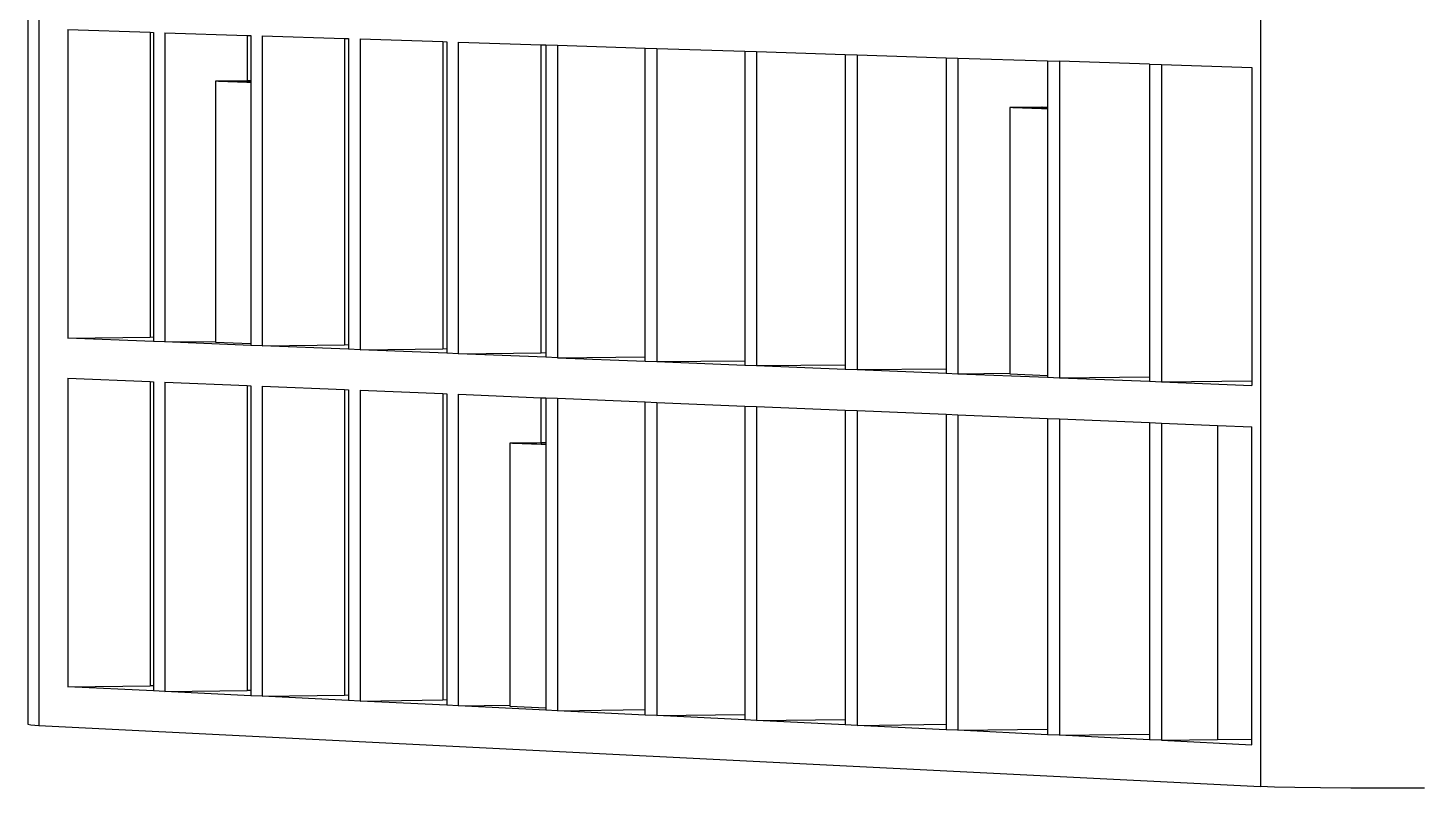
# Model space of a CAD drawing. Extents: x -10531 to 16009, y -6447 to 5372.
# Drawn here: x -10044.8 to -9810.9, y -333.4 to -205.7 of the extents above; entities that cross this region are included whole.
import ezdxf

# ---------------------------------------------------------------- set-up
doc = ezdxf.new("R2010")
doc.units = 0
doc.layers.get('0').update_dxf_attribs({"linetype": 'CONTINUOUS'})

msp = doc.modelspace()

# ---------------------------------------------------------------- linework, layer by layer
for p, q in [((-10044.76, 268.85), (-10044.76, -322.67)), ((-10042.89, 268.65), (-10042.89, -322.87)), ((-9837.56, -145.06), (-9837.56, -333.15)), ((-10038.02, -206), (-10038.02, -257.81)), ((-10038.02, -206), (-10024.21, -206.44)), ((-10024.21, -206.44), (-10024.21, -257.67)), ((-10024.21, -206.44), (-10023.64, -206.46)), ((-10023.64, -206.46), (-10023.64, -257.69)), ((-10021.73, -206.52), (-10021.73, -258.46)), ((-10021.73, -206.52), (-10007.89, -206.96)), ((-10007.89, -206.96), (-10007.89, -214.6)), ((-10007.89, -206.96), (-10007.28, -206.98)), ((-10007.28, -206.98), (-10007.28, -214.62)), ((-10005.36, -207.04), (-10005.36, -259.11)), ((-10005.36, -207.04), (-9991.5, -207.48)), ((-9991.5, -207.48), (-9991.5, -258.97)), ((-9991.5, -207.48), (-9990.83, -207.5)), ((-9990.83, -207.5), (-9990.83, -259)), ((-9988.91, -207.56), (-9988.91, -259.77)), ((-9988.91, -207.56), (-9975.02, -208.01)), ((-9975.02, -208.01), (-9975.02, -259.63)), ((-9975.02, -208.01), (-9974.3, -208.03)), ((-9974.3, -208.03), (-9974.3, -259.66)), ((-9972.37, -260.43), (-9972.37, -208.09)), ((-9972.37, -208.09), (-9958.45, -208.54)), ((-9958.45, -260.29), (-9958.45, -208.54)), ((-9958.45, -208.54), (-9957.69, -208.56)), ((-9957.69, -208.56), (-9955.75, -208.62)), ((-9957.69, -208.56), (-9957.69, -260.32)), ((-9955.75, -208.62), (-9955.75, -261.1)), ((-9955.75, -208.62), (-9941, -209.09)), ((-9941, -209.09), (-9939.04, -209.16)), ((-9941, -260.94), (-9941, -209.09)), ((-9939.04, -209.16), (-9924.21, -209.63)), ((-9939.04, -209.16), (-9939.04, -261.76)), ((-9924.21, -209.63), (-9922.25, -209.69)), ((-9924.21, -209.63), (-9924.21, -261.61)), ((-9922.25, -209.69), (-9907.35, -210.17)), ((-9922.25, -209.69), (-9922.25, -262.43)), ((-9907.35, -210.17), (-9905.37, -210.23)), ((-9907.35, -210.17), (-9907.35, -262.28)), ((-9905.37, -210.23), (-9890.39, -210.71)), ((-9905.37, -210.23), (-9905.37, -263.11)), ((-9890.39, -210.71), (-9888.41, -210.77)), ((-9890.39, -210.71), (-9890.39, -262.95)), ((-9888.41, -210.77), (-9873.35, -211.25)), ((-9888.41, -210.77), (-9888.41, -263.79)), ((-9873.35, -211.25), (-9871.36, -211.32)), ((-9873.35, -211.25), (-9873.35, -219.05)), ((-9871.36, -211.32), (-9871.36, -264.47)), ((-9856.22, -211.8), (-9871.36, -211.32)), ((-9856.22, -211.8), (-9854.22, -211.86)), ((-9856.22, -211.8), (-9856.22, -264.31)), ((-9854.22, -211.86), (-9838.99, -212.35)), ((-9854.22, -211.86), (-9854.22, -265.15)), ((-9838.99, -212.35), (-9838.99, -264.99)), ((-10007.89, -214.6), (-10013.19, -214.65)), ((-10007.28, -214.83), (-10013.19, -214.65)), ((-10013.19, -214.65), (-10013.19, -258.37)), ((-10007.95, -214.61), (-10012.73, -214.65)), ((-10012.73, -214.65), (-10007.95, -214.8)), ((-10007.28, -214.63), (-10007.95, -214.61)), ((-10007.95, -214.61), (-10007.95, -214.8)), ((-10007.95, -214.8), (-10007.28, -214.82)), ((-10007.76, -214.6), (-10007.89, -214.6)), ((-10007.28, -214.62), (-10007.76, -214.6)), ((-10007.28, -214.62), (-10007.28, -214.63)), ((-10007.28, -214.63), (-10007.28, -214.82)), ((-10007.28, -214.82), (-10007.28, -214.83)), ((-10007.28, -214.83), (-10007.28, -258.72)), ((-9874.16, -219.02), (-9879.67, -219.07)), ((-9873.35, -219.27), (-9879.67, -219.07)), ((-9879.67, -219.07), (-9879.67, -263.7)), ((-9874.35, -219.03), (-9879.2, -219.07)), ((-9879.2, -219.07), (-9874.35, -219.23)), ((-9873.35, -219.06), (-9874.35, -219.03)), ((-9874.35, -219.03), (-9874.35, -219.23)), ((-9874.35, -219.23), (-9873.35, -219.26)), ((-9873.35, -219.05), (-9874.16, -219.02)), ((-9873.35, -219.05), (-9873.35, -219.06)), ((-9873.35, -219.06), (-9873.35, -219.26)), ((-9873.35, -219.26), (-9873.35, -219.27)), ((-9873.35, -219.27), (-9873.35, -264.07)), ((-10038.02, -257.81), (-10024.21, -257.67)), ((-10023.64, -258.38), (-10038.02, -257.81)), ((-10023.64, -257.69), (-10024.21, -257.67)), ((-10023.64, -257.69), (-10023.64, -258.38)), ((-10021.73, -258.46), (-10023.64, -258.38)), ((-10021.73, -258.46), (-10013.19, -258.37)), ((-10007.28, -259.04), (-10021.73, -258.46)), ((-10013.19, -258.37), (-10013.19, -258.5)), ((-10013.19, -258.5), (-10007.28, -258.72)), ((-10007.28, -258.72), (-10007.28, -259.04)), ((-10005.36, -259.11), (-10007.28, -259.04)), ((-10005.36, -259.11), (-9991.5, -258.97)), ((-9990.83, -259.69), (-10005.36, -259.11)), ((-9990.83, -259), (-9991.5, -258.97)), ((-9990.83, -259), (-9990.83, -259.69)), ((-9988.91, -259.77), (-9990.83, -259.69)), ((-9988.91, -259.77), (-9975.02, -259.63)), ((-9974.3, -260.35), (-9988.91, -259.77)), ((-9974.3, -259.66), (-9975.02, -259.63)), ((-9974.3, -259.66), (-9974.3, -260.35)), ((-9972.37, -260.43), (-9974.3, -260.35)), ((-9972.37, -260.43), (-9958.45, -260.29)), ((-9957.69, -261.02), (-9972.37, -260.43)), ((-9957.69, -260.32), (-9958.45, -260.29)), ((-9957.69, -260.32), (-9957.69, -261.02)), ((-9955.75, -261.1), (-9957.69, -261.02)), ((-9955.75, -261.1), (-9941, -260.94)), ((-9955.75, -261.1), (-9941, -261.69)), ((-9941, -261.69), (-9941, -260.94)), ((-9941, -261.69), (-9939.04, -261.76)), ((-9939.04, -261.76), (-9924.21, -261.61)), ((-9939.04, -261.76), (-9924.21, -262.36)), ((-9924.21, -261.61), (-9924.21, -262.36)), ((-9924.21, -262.36), (-9922.25, -262.43)), ((-9922.25, -262.43), (-9907.35, -262.28)), ((-9922.25, -262.43), (-9907.35, -263.03)), ((-9907.35, -262.28), (-9907.35, -263.03)), ((-9907.35, -263.03), (-9905.37, -263.11)), ((-9905.37, -263.11), (-9890.39, -262.95)), ((-9905.37, -263.11), (-9890.39, -263.71)), ((-9890.39, -262.95), (-9890.39, -263.71)), ((-9890.39, -263.71), (-9888.41, -263.79)), ((-9888.41, -263.79), (-9879.67, -263.7)), ((-9888.41, -263.79), (-9873.35, -264.39)), ((-9879.67, -263.7), (-9879.67, -263.83)), ((-9879.67, -263.83), (-9873.35, -264.07)), ((-9873.35, -264.07), (-9873.35, -264.39)), ((-10038.02, -264.56), (-10038.02, -316.37)), ((-10038.02, -264.56), (-10024.21, -265.12)), ((-10024.21, -265.12), (-10024.21, -316.2)), ((-10024.21, -265.12), (-10023.64, -265.14)), ((-10023.64, -265.14), (-10023.64, -316.22)), ((-10021.73, -265.22), (-10021.73, -317.17)), ((-10021.73, -265.22), (-10007.89, -265.79)), ((-10007.89, -265.79), (-10007.89, -316.99)), ((-10007.89, -265.79), (-10007.28, -265.82)), ((-10007.28, -265.82), (-10007.28, -317.02)), ((-10005.36, -265.89), (-10005.36, -317.97)), ((-10005.36, -265.89), (-9991.5, -266.46)), ((-9991.5, -266.46), (-9991.5, -317.8)), ((-9991.5, -266.46), (-9990.83, -266.49)), ((-9990.83, -266.49), (-9990.83, -317.83)), ((-9988.91, -266.57), (-9988.91, -318.78)), ((-9988.91, -266.57), (-9975.02, -267.14)), ((-9873.35, -264.39), (-9871.36, -264.47)), ((-9871.36, -264.47), (-9856.22, -264.31)), ((-9871.36, -264.47), (-9856.22, -265.07)), ((-9856.22, -264.31), (-9856.22, -265.07)), ((-9856.22, -265.07), (-9854.22, -265.15)), ((-9854.22, -265.15), (-9838.99, -264.99)), ((-9854.22, -265.15), (-9838.99, -265.76)), ((-9838.99, -264.99), (-9838.99, -265.76)), ((-9975.02, -267.14), (-9975.02, -318.6)), ((-9975.02, -267.14), (-9974.3, -267.17)), ((-9974.3, -267.17), (-9974.3, -318.64)), ((-9972.37, -319.59), (-9972.37, -267.25)), ((-9972.37, -267.25), (-9958.45, -267.82)), ((-9958.45, -275.39), (-9958.45, -267.82)), ((-9958.45, -267.82), (-9957.69, -267.85)), ((-9957.69, -267.85), (-9955.75, -267.93)), ((-9957.69, -267.85), (-9957.69, -275.41)), ((-9955.75, -267.93), (-9955.75, -320.4)), ((-9955.75, -267.93), (-9941, -268.53)), ((-9941, -268.53), (-9939.04, -268.61)), ((-9941, -320.22), (-9941, -268.53)), ((-9939.04, -268.61), (-9924.21, -269.22)), ((-9939.04, -268.61), (-9939.04, -321.22)), ((-9924.21, -269.22), (-9924.21, -321.03)), ((-9924.21, -269.22), (-9922.25, -269.3)), ((-9922.25, -269.3), (-9907.35, -269.91)), ((-9922.25, -269.3), (-9922.25, -322.04)), ((-9907.35, -269.91), (-9905.37, -269.99)), ((-9907.35, -269.91), (-9907.35, -321.86)), ((-9905.37, -269.99), (-9890.39, -270.61)), ((-9905.37, -269.99), (-9905.37, -322.87)), ((-9890.39, -270.61), (-9888.41, -270.69)), ((-9890.39, -270.61), (-9890.39, -322.68)), ((-9888.41, -270.69), (-9873.35, -271.31)), ((-9888.41, -270.69), (-9888.41, -323.7)), ((-9873.35, -271.31), (-9871.36, -271.39)), ((-9873.35, -271.31), (-9873.35, -323.51)), ((-9871.36, -271.39), (-9856.22, -272.01)), ((-9871.36, -271.39), (-9871.36, -324.54)), ((-9856.22, -272.01), (-9854.22, -272.09)), ((-9856.22, -272.01), (-9856.22, -324.35)), ((-9854.22, -272.09), (-9854.22, -325.38)), ((-9854.22, -272.09), (-9844.77, -272.48)), ((-9844.77, -272.48), (-9844.77, -325.26)), ((-9844.77, -272.48), (-9838.99, -272.72)), ((-9838.99, -325.18), (-9838.99, -272.72)), ((-9958.45, -275.39), (-9963.76, -275.45)), ((-9957.69, -275.69), (-9963.76, -275.45)), ((-9963.76, -275.45), (-9963.76, -319.48)), ((-9958.49, -275.4), (-9963.29, -275.45)), ((-9963.29, -275.45), (-9958.49, -275.64)), ((-9957.69, -275.43), (-9958.49, -275.4)), ((-9958.49, -275.4), (-9958.49, -275.64)), ((-9958.49, -275.64), (-9957.69, -275.68)), ((-9958.29, -275.39), (-9958.45, -275.39)), ((-9957.69, -275.41), (-9958.29, -275.39)), ((-9957.69, -275.41), (-9957.69, -275.43)), ((-9957.69, -275.43), (-9957.69, -275.68)), ((-9957.69, -275.68), (-9957.69, -275.69)), ((-9957.69, -275.69), (-9957.69, -319.92)), ((-10038.02, -316.37), (-10024.21, -316.2)), ((-10023.64, -317.07), (-10038.02, -316.37)), ((-10023.64, -316.22), (-10024.21, -316.2)), ((-10023.64, -316.22), (-10023.64, -317.07)), ((-10021.73, -317.17), (-10023.64, -317.07)), ((-10021.73, -317.17), (-10007.89, -316.99)), ((-10007.28, -317.88), (-10021.73, -317.17)), ((-10007.28, -317.02), (-10007.89, -316.99)), ((-10007.28, -317.02), (-10007.28, -317.88)), ((-10005.36, -317.97), (-10007.28, -317.88)), ((-10005.36, -317.97), (-9991.5, -317.8)), ((-9990.83, -318.68), (-10005.36, -317.97)), ((-9990.83, -317.83), (-9991.5, -317.8)), ((-9990.83, -317.83), (-9990.83, -318.68)), ((-9988.91, -318.78), (-9990.83, -318.68)), ((-9988.91, -318.78), (-9975.02, -318.6)), ((-9974.3, -319.49), (-9988.91, -318.78)), ((-9974.3, -318.64), (-9975.02, -318.6)), ((-9974.3, -318.64), (-9974.3, -319.49)), ((-9972.37, -319.59), (-9974.3, -319.49)), ((-9972.37, -319.59), (-9963.76, -319.48)), ((-9957.69, -320.31), (-9972.37, -319.59)), ((-9963.76, -319.48), (-9963.76, -319.64)), ((-9963.76, -319.64), (-9957.69, -319.92)), ((-9957.69, -319.92), (-9957.69, -320.31)), ((-9955.75, -320.4), (-9957.69, -320.31)), ((-9955.75, -320.4), (-9941, -320.22)), ((-9941, -321.13), (-9941, -320.22)), ((-10044.76, -322.67), (-10044.27, -322.77)), ((-9941, -321.13), (-9955.75, -320.4)), ((-9939.04, -321.22), (-9941, -321.13)), ((-9939.04, -321.22), (-9924.21, -321.03)), ((-9924.21, -321.95), (-9939.04, -321.22)), ((-9924.21, -321.03), (-9924.21, -321.95)), ((-9922.25, -322.04), (-9924.21, -321.95)), ((-9922.25, -322.04), (-9907.35, -321.86)), ((-9907.35, -322.77), (-9922.25, -322.04)), ((-9907.35, -321.86), (-9907.35, -322.77)), ((-9905.37, -322.87), (-9890.39, -322.68)), ((-9890.39, -322.68), (-9890.39, -323.61)), ((-10044.27, -322.77), (-10042.89, -322.87)), ((-10042.89, -322.87), (-9837.56, -333.15)), ((-9905.37, -322.87), (-9907.35, -322.77)), ((-9890.39, -323.61), (-9905.37, -322.87)), ((-9888.41, -323.7), (-9890.39, -323.61)), ((-9888.41, -323.7), (-9873.35, -323.51)), ((-9873.35, -324.44), (-9888.41, -323.7)), ((-9873.35, -323.51), (-9873.35, -324.44)), ((-9871.36, -324.54), (-9873.35, -324.44)), ((-9871.36, -324.54), (-9856.22, -324.35)), ((-9856.22, -325.28), (-9871.36, -324.54)), ((-9856.22, -324.35), (-9856.22, -325.28)), ((-9854.22, -325.38), (-9856.22, -325.28)), ((-9854.22, -325.38), (-9844.77, -325.26)), ((-9854.22, -325.38), (-9838.99, -326.13)), ((-9844.77, -325.26), (-9838.99, -325.18)), ((-9838.99, -326.13), (-9838.99, -325.18)), ((-9835.18, -333.24), (-9837.56, -333.15)), ((-9831.81, -333.31), (-9835.18, -333.24)), ((-9827.5, -333.36), (-9831.81, -333.31)), ((-9822.35, -333.4), (-9827.5, -333.36)), ((-9816.47, -333.41), (-9822.35, -333.4)), ((-9809.97, -333.41), (-9816.47, -333.41))]:
    msp.add_line(p, q)

doc.saveas('drawing.dxf')
